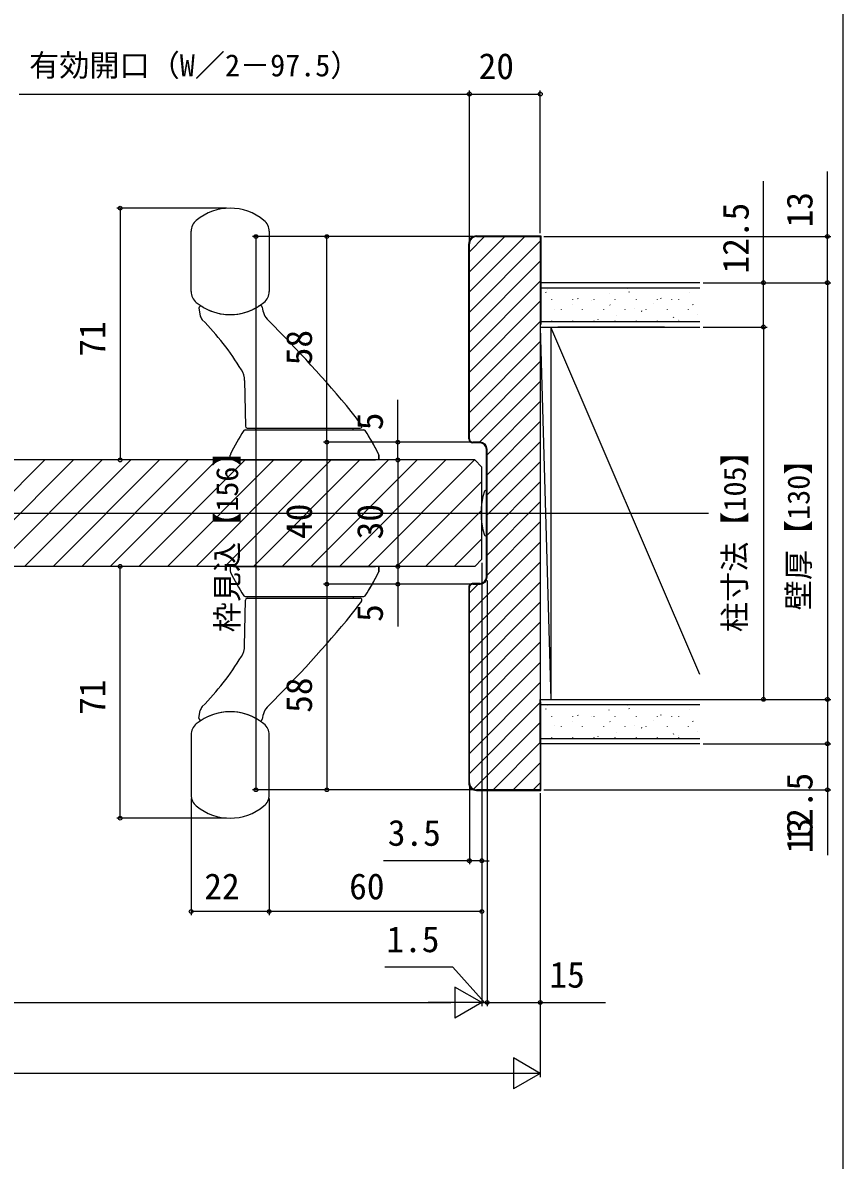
# Model space of a CAD drawing. Units: millimetres, scale not verified. Extents: x -438 to 438, y -652 to 649.
# Drawn here: x 206 to 437.5, y -331.4 to -10.7 of the extents above; entities that cross this region are included whole.
import ezdxf
from ezdxf.enums import TextEntityAlignment as Align

# ---------------------------------------------------------------- set-up
doc = ezdxf.new("R2010")
doc.units = ezdxf.units.MM
doc.header["$LTSCALE"] = 4
for name, color, linetype in [('0-5_YKK_12', 2, 'Continuous'), ('0-6_YKK_13', 4, 'Continuous'), ('0-7_YKK_D', 6, 'Continuous'), ('0-8_YKK_ZWAK', 7, 'Continuous'), ('0-9_YSS_K', 3, 'Continuous'), ('0-A_YSS_KE', 3, 'Continuous')]:
    doc.layers.add(name, color=color, linetype=linetype)
doc.styles.add('ＭＳ ゴシック', font='')
doc.styles.get('ＭＳ ゴシック').set_extended_font_data('MS Gothic')

msp = doc.modelspace()

# ---------------------------------------------------------------- linework, layer by layer
at = {"layer": '0-5_YKK_12'}
for p, q in [((333.522, -133.956), (54.022, -133.956)), ((182.235, -163.956), (212.235, -133.956)), ((190.317, -163.956), (220.317, -133.956)), ((198.4, -163.956), (228.4, -133.956)), ((206.482, -163.956), (236.482, -133.956)), ((214.564, -163.956), (244.564, -133.956)), ((222.646, -163.956), (252.646, -133.956)), ((230.729, -163.956), (260.729, -133.956)), ((238.811, -163.956), (268.811, -133.956)), ((246.893, -163.956), (276.893, -133.956)), ((254.975, -163.956), (284.975, -133.956)), ((263.057, -163.956), (293.057, -133.956)), ((271.14, -163.956), (301.14, -133.956)), ((279.222, -163.956), (309.222, -133.956)), ((287.304, -163.956), (317.304, -133.956)), ((295.386, -163.956), (325.386, -133.956)), ((303.469, -163.956), (333.469, -133.956)), ((333.522, -133.956), (335.522, -135.956)), ((335.522, -161.956), (335.522, -135.956)), ((311.551, -163.956), (335.522, -139.986)), ((-142.478, -148.956), (399.522, -148.956)), ((319.633, -163.956), (335.333, -148.256)), ((327.715, -163.956), (335.522, -156.15)), ((333.522, -163.956), (335.522, -161.956)), ((333.522, -163.956), (54.022, -163.956))]:
    msp.add_line(p, q, dxfattribs=at)
at = {"layer": '0-6_YKK_13'}
for p, q in [((253.522, -86.442), (253.522, -69.471)), ((275.522, -69.471), (275.522, -86.442)), ((255.729, -91.134), (256.118, -93.341)), ((268.605, -111.564), (268.83, -124.465)), ((269.33, -124.956), (269.83, -124.956)), ((269.83, -124.956), (300.62, -124.956)), ((271.822, -125.456), (271.822, -124.956)), ((299.222, -125.456), (299.222, -124.956)), ((269.338, -125.456), (269.401, -125.456)), ((269.401, -125.456), (301.642, -125.456)), ((301.643, -125.456), (301.705, -125.456)), ((265.522, -133.956), (305.522, -133.956)), ((306.517, -133.821), (306.469, -132.456)), ((336.822, -142.556), (336.542, -142.556)), ((336.822, -142.556), (336.822, -155.356)), ((336.542, -155.356), (336.822, -155.356)), ((265.522, -163.956), (305.522, -163.956)), ((306.517, -164.092), (306.469, -165.456)), ((269.33, -172.956), (269.83, -172.956)), ((269.338, -172.456), (269.401, -172.456)), ((269.401, -172.456), (301.642, -172.456)), ((269.83, -172.956), (300.62, -172.956)), ((271.822, -172.456), (271.822, -172.956)), ((299.222, -172.456), (299.222, -172.956)), ((301.643, -172.456), (301.705, -172.456)), ((268.605, -186.349), (268.83, -173.448)), ((255.729, -206.779), (256.118, -204.571)), ((253.522, -211.471), (253.522, -228.442)), ((275.522, -228.442), (275.522, -211.471))]:
    msp.add_line(p, q, dxfattribs=at)
for points in [[(257.041, -90.958), (256.886, -90.867), (256.741, -90.781), (256.615, -90.704), (256.524, -90.647), (256.489, -90.624)], [(272.785, -90.475), (272.72, -90.518), (272.552, -90.626), (272.329, -90.764)], [(300.62, -124.956), (300.742, -124.956), (300.861, -124.956), (300.973, -124.956), (301.073, -124.956), (301.153, -124.956), (301.205, -124.956), (301.224, -124.956)], [(268.809, -125.456), (268.843, -125.456), (268.937, -125.456), (269.072, -125.456), (269.231, -125.456), (269.401, -125.456)], [(301.642, -125.456), (301.764, -125.456), (301.881, -125.456), (301.991, -125.456), (302.088, -125.456), (302.166, -125.456), (302.217, -125.456), (302.235, -125.456)], [(265.522, -133.956), (264.522, -133.956), (264.57, -132.561)], [(306.473, -132.561), (306.522, -133.956), (305.522, -133.956)], [(265.522, -163.956), (264.522, -163.956), (264.57, -165.351)], [(306.473, -165.351), (306.522, -163.956), (305.522, -163.956)], [(268.809, -172.456), (268.843, -172.456), (268.937, -172.456), (269.072, -172.456), (269.231, -172.456), (269.401, -172.456)], [(300.62, -172.956), (300.742, -172.956), (300.861, -172.956), (300.973, -172.956), (301.073, -172.956), (301.153, -172.956), (301.205, -172.956), (301.224, -172.956)], [(301.642, -172.456), (301.764, -172.456), (301.881, -172.456), (301.991, -172.456), (302.088, -172.456), (302.166, -172.456), (302.217, -172.456), (302.235, -172.456)], [(257.041, -206.955), (256.886, -207.045), (256.741, -207.132), (256.615, -207.209), (256.524, -207.266), (256.489, -207.288)], [(272.785, -207.438), (272.72, -207.395), (272.552, -207.287), (272.329, -207.149)]]:
    msp.add_lwpolyline(points, dxfattribs=at)
for points in [[(264.57, -132.561), (264.57, -132.561), (264.57, -132.561), (264.57, -132.561)], [(264.62, -132.361), (264.62, -132.361), (264.62, -132.361), (264.62, -132.361), (264.62, -132.361), (264.62, -132.361), (264.62, -132.361), (264.62, -132.361)], [(306.473, -132.561), (306.473, -132.561), (306.473, -132.561), (306.473, -132.561)], [(264.57, -165.351), (264.57, -165.351), (264.57, -165.351), (264.57, -165.351)], [(264.62, -165.551), (264.62, -165.551), (264.62, -165.551), (264.62, -165.551), (264.62, -165.551), (264.62, -165.551), (264.62, -165.551), (264.62, -165.551)], [(306.473, -165.351), (306.473, -165.351), (306.473, -165.351), (306.473, -165.351)]]:
    msp.add_lwpolyline(points, close=True, dxfattribs=at)
for centre, radius, start, end in [((264.522, -77.956), 15, 50.4788, 129.5212), ((257.522, -69.471), 4, 129.5212, 180), ((271.522, -69.471), 4, 360, 50.4788), ((257.522, -86.442), 4, 180, 230.4788), ((271.522, -86.442), 4, 309.5212, 360), ((264.522, -77.956), 15, 230.4788, 309.5212), ((256.222, -91.047), 0.5, 57.62322, 190), ((264.522, -77.956), 15, 240.08524, 301.3671), ((273.061, -90.892), 0.5, 4.66765, 123.43083), ((279.539, -90.363), 6, 184.66765, 225.17028), ((258.088, -92.994), 2, 190, 224.4781), ((199.58, -150.446), 80, 31.60243, 44.4781), ((28.559, -342.84), 350, 39.47926, 45.17028), ((262.606, -111.669), 6, 1, 31.60243), ((252.397, -158.458), 60, 34.85225, 39.47926), ((269.33, -124.456), 0.5, 181, 270), ((301.224, -124.456), 0.5, 270, 34.85225), ((318.647, -158.458), 60, 146.88973, 154.21782), ((268.809, -125.956), 0.5, 90, 146.88973), ((302.235, -125.956), 0.5, 33.11027, 90), ((252.396, -158.458), 60, 25.78218, 33.11027), ((252.396, -158.458), 60, 25.68141, 31.50112), ((265.07, -132.579), 0.5, 154.21785, 178), ((265.07, -132.579), 0.5, 154.2168, 178.00012), ((305.973, -132.579), 0.5, 1.99988, 25.7832), ((356.302, -148.956), 20.98, 162.8442, 197.1558), ((336.542, -142.856), 0.3, 90, 162.8442), ((336.542, -155.056), 0.3, 197.1558, 270), ((265.07, -165.334), 0.5, 182, 205.78215), ((265.07, -165.334), 0.5, 181.99988, 205.7832), ((318.647, -139.454), 60, 205.78218, 213.11027), ((252.396, -139.454), 60, 326.88973, 334.21782), ((252.396, -139.454), 60, 328.49888, 334.31859), ((305.973, -165.334), 0.5, 334.2168, 358.00012), ((268.809, -171.956), 0.5, 213.11027, 270), ((269.33, -173.456), 0.5, 90, 179), ((301.224, -173.456), 0.5, 325.14775, 90), ((302.235, -171.956), 0.5, 270, 326.88973), ((252.397, -139.454), 60, 320.52074, 325.14775), ((28.559, 44.927), 350, 314.82972, 320.52074), ((262.606, -186.244), 6, 328.39757, 359), ((199.58, -147.466), 80, 315.5219, 328.39757), ((264.522, -219.956), 15, 50.4788, 129.5212), ((258.088, -204.919), 2, 135.5219, 170), ((264.522, -219.956), 15, 58.6329, 119.91476), ((279.539, -207.55), 6, 134.82972, 175.33235), ((257.522, -211.471), 4, 129.5212, 180), ((256.222, -206.866), 0.5, 170, 302.37678), ((273.061, -207.021), 0.5, 236.56917, 355.33235), ((271.522, -211.471), 4, 0, 50.4788), ((257.522, -228.442), 4, 180, 230.4788), ((271.522, -228.442), 4, 309.5212, 0), ((264.522, -219.956), 15, 230.4788, 309.5212)]:
    msp.add_arc(centre, radius, start, end, dxfattribs=at)
at = {"layer": '0-7_YKK_D'}
for p, q in [((205.022, -30.756), (332.022, -30.756)), ((332.022, -71.956), (332.022, -29.756)), ((332.022, -71.956), (332.022, -29.756)), ((332.022, -30.756), (352.022, -30.756)), ((352.022, -69.956), (352.022, -29.756)), ((263.522, -62.956), (232.522, -62.956)), ((233.522, -62.956), (233.522, -133.956)), ((333.022, -70.956), (270.822, -70.956)), ((271.822, -70.956), (271.822, -226.956)), ((333.022, -70.956), (290.822, -70.956)), ((291.822, -128.956), (291.822, -70.956)), ((353.022, -70.956), (434.022, -70.956)), ((398.022, -83.956), (434.022, -83.956)), ((398.022, -83.956), (416.022, -83.956)), ((398.022, -83.956), (434.022, -83.956)), ((433.022, -83.956), (433.022, -213.956)), ((398.022, -96.456), (416.022, -96.456)), ((398.022, -96.456), (416.022, -96.456)), ((415.022, -96.456), (415.022, -201.456)), ((332.022, -128.956), (290.822, -128.956)), ((332.022, -128.956), (290.822, -128.956)), ((291.822, -128.956), (291.822, -168.956)), ((332.022, -128.956), (310.822, -128.956)), ((235.666, -133.956), (232.522, -133.956)), ((332.522, -133.956), (310.822, -133.956)), ((332.522, -133.956), (310.822, -133.956)), ((311.822, -133.956), (311.822, -163.956)), ((335.522, -162.956), (335.522, -287.956)), ((335.522, -162.956), (335.522, -247.956)), ((335.522, -162.956), (335.522, -262.302)), ((335.522, -162.956), (335.522, -287.956)), ((235.666, -163.956), (232.522, -163.956)), ((233.522, -234.956), (233.522, -163.956)), ((332.522, -163.956), (310.822, -163.956)), ((332.522, -163.956), (310.822, -163.956)), ((332.203, -168.956), (290.822, -168.956)), ((332.203, -168.956), (290.822, -168.956)), ((291.822, -168.956), (291.822, -226.956)), ((332.203, -168.956), (310.822, -168.956)), ((337.022, -167.956), (337.022, -287.956)), ((337.022, -167.956), (337.022, -287.956)), ((395.522, -201.456), (416.022, -201.456)), ((398.022, -201.456), (434.022, -201.456)), ((398.022, -213.956), (434.022, -213.956)), ((398.022, -213.956), (434.022, -213.956)), ((398.022, -213.956), (434.022, -213.956)), ((333.022, -226.956), (270.822, -226.956)), ((333.022, -226.956), (290.822, -226.956)), ((332.022, -225.783), (332.022, -247.956)), ((353.022, -226.956), (434.022, -226.956)), ((253.522, -229.442), (253.522, -262.302)), ((275.522, -229.442), (275.522, -262.302)), ((275.522, -229.442), (275.522, -262.302)), ((352.022, -227.956), (352.022, -287.956)), ((352.022, -227.956), (352.022, -307.956)), ((263.522, -234.956), (232.522, -234.956)), ((332.022, -246.956), (307.749, -246.956)), ((335.522, -246.956), (332.022, -246.956)), ((335.522, -246.956), (337.647, -246.956)), ((275.522, -261.302), (253.522, -261.302)), ((335.522, -261.302), (275.522, -261.302)), ((335.522, -286.956), (327.944, -282.581)), ((327.944, -282.581), (327.944, -291.331)), ((60.772, -286.956), (326.772, -286.956)), ((335.522, -286.956), (320.366, -286.956)), ((335.522, -286.956), (327.944, -291.331)), ((335.522, -286.956), (333.397, -286.956)), ((335.522, -286.956), (337.022, -286.956)), ((335.522, -286.956), (337.022, -286.956)), ((337.022, -286.956), (339.147, -286.956)), ((352.022, -306.956), (344.444, -302.581)), ((344.444, -302.581), (344.444, -311.331)), ((343.272, -306.956), (-86.228, -306.956)), ((352.022, -306.956), (336.866, -306.956)), ((352.022, -306.956), (344.444, -311.331))]:
    msp.add_line(p, q, dxfattribs=at)
for points in [[(433.022, -83.956), (433.022, -70.956), (433.022, -52.559)], [(415.022, -96.456), (415.022, -83.956), (415.022, -55.331)], [(311.822, -133.956), (311.822, -128.956), (311.822, -117.036)], [(311.822, -163.956), (311.822, -168.956), (311.822, -180.877)], [(433.022, -201.456), (433.022, -213.956), (433.022, -242.581)], [(433.022, -213.956), (433.022, -226.956), (433.022, -245.354)], [(336.272, -286.956), (327.386, -276.956), (308.158, -276.956)], [(337.022, -286.956), (352.022, -286.956), (370.419, -286.956)]]:
    msp.add_lwpolyline(points, dxfattribs=at)
for centre in [(332.022, -30.756), (332.022, -30.756), (352.022, -30.756), (233.522, -62.956), (271.822, -70.956), (291.822, -70.956), (433.022, -70.956), (415.022, -83.956), (433.022, -83.956), (433.022, -83.956), (415.022, -96.456), (415.022, -96.456), (291.822, -128.956), (291.822, -128.956), (311.822, -128.956), (233.522, -133.956), (311.822, -133.956), (311.822, -133.956), (233.522, -163.956), (311.822, -163.956), (311.822, -163.956), (291.822, -168.956), (291.822, -168.956), (311.822, -168.956), (415.022, -201.456), (433.022, -201.456), (433.022, -213.956), (433.022, -213.956), (433.022, -213.956), (271.822, -226.956), (291.822, -226.956), (433.022, -226.956), (233.522, -234.956), (332.022, -246.956), (335.522, -246.956), (253.522, -261.302), (275.522, -261.302), (275.522, -261.302), (335.522, -261.302), (337.022, -286.956), (337.022, -286.956), (352.022, -286.956)]:
    msp.add_circle(centre, 0.531, dxfattribs=at)
at = {"layer": '0-8_YKK_ZWAK'}
msp.add_lwpolyline([(-437.5, -652.2), (437.5, -652.2), (437.5, 622.8)], dxfattribs=at)
at = {"layer": '0-9_YSS_K'}
for p, q in [((332.022, -75.264), (336.329, -70.956)), ((332.022, -80.921), (341.986, -70.956)), ((332.022, -86.578), (347.643, -70.956)), ((332.022, -92.235), (352.022, -72.235)), ((332.022, -97.891), (352.022, -77.891)), ((332.022, -103.548), (352.022, -83.548)), ((352.022, -85.456), (397.022, -85.456)), ((353.986, -85.822), (353.979, -85.803)), ((357.989, -85.545), (357.989, -85.456)), ((363.969, -85.545), (363.969, -85.456)), ((369.949, -85.545), (369.949, -85.456)), ((375.929, -85.545), (375.929, -85.456)), ((376.659, -85.668), (376.653, -85.65)), ((377.169, -86.732), (377.059, -86.565)), ((381.909, -85.545), (381.909, -85.456)), ((387.889, -85.545), (387.889, -85.456)), ((393.869, -85.545), (393.869, -85.456)), ((332.022, -109.205), (352.022, -89.205)), ((353.71, -86.804), (353.599, -86.637)), ((355.239, -88.775), (355.239, -88.675)), ((361.219, -88.775), (361.219, -88.675)), ((362.716, -88.573), (362.606, -88.406)), ((366.444, -88.912), (366.437, -88.894)), ((367.199, -88.775), (367.199, -88.675)), ((371.435, -86.961), (371.428, -86.942)), ((373.179, -88.775), (373.179, -88.675)), ((379.159, -88.775), (379.159, -88.675)), ((385.139, -88.775), (385.139, -88.675)), ((386.175, -88.501), (386.065, -88.334)), ((389.118, -88.759), (389.111, -88.74)), ((391.119, -88.775), (391.119, -88.675)), ((394.108, -86.807), (394.102, -86.788)), ((355.962, -91.402), (355.955, -91.383)), ((357.989, -91.625), (357.989, -91.525)), ((361.186, -90.11), (361.18, -90.091)), ((363.969, -91.625), (363.969, -91.525)), ((369.949, -91.625), (369.949, -91.525)), ((371.723, -90.342), (371.612, -90.175)), ((375.929, -91.625), (375.929, -91.525)), ((378.635, -91.249), (378.629, -91.23)), ((380.729, -92.111), (380.619, -91.944)), ((381.909, -91.625), (381.909, -91.525)), ((383.86, -89.957), (383.853, -89.938)), ((387.889, -91.625), (387.889, -91.525)), ((393.869, -91.625), (393.869, -91.525)), ((395.182, -90.27), (395.071, -90.103)), ((332.022, -114.862), (352.022, -94.862)), ((397.022, -94.956), (352.022, -94.956)), ((355.239, -94.855), (355.239, -94.755)), ((361.219, -94.855), (361.219, -94.755)), ((367.199, -94.855), (367.199, -94.755)), ((368.387, -94.399), (368.38, -94.38)), ((373.179, -94.855), (373.179, -94.755)), ((373.645, -93.201), (373.638, -93.182)), ((379.159, -94.855), (379.159, -94.755)), ((385.139, -94.855), (385.139, -94.755)), ((389.735, -93.88), (389.625, -93.713)), ((391.06, -94.245), (391.054, -94.226)), ((391.119, -94.855), (391.119, -94.755)), ((396.318, -93.047), (396.311, -93.029)), ((352.022, -96.456), (397.022, -96.456)), ((352.022, -96.456), (355.022, -201.456)), ((355.022, -96.456), (355.022, -201.456)), ((397.022, -194.456), (355.022, -96.456)), ((387.022, -96.456), (357.022, -96.456)), ((332.022, -120.519), (352.022, -100.519)), ((332.022, -126.176), (352.022, -106.176)), ((334.898, -128.956), (352.022, -111.832)), ((337.022, -132.489), (352.022, -117.489)), ((337.022, -138.146), (352.022, -123.146)), ((337.022, -143.803), (352.022, -128.803)), ((337.022, -149.46), (352.022, -134.46)), ((337.022, -155.117), (352.022, -140.117)), ((337.022, -160.774), (352.022, -145.774)), ((337.022, -166.43), (352.022, -151.43)), ((332.022, -177.087), (352.022, -157.087)), ((332.022, -182.744), (352.022, -162.744)), ((332.022, -188.401), (352.022, -168.401)), ((332.022, -171.43), (334.496, -168.956)), ((332.022, -194.058), (352.022, -174.058)), ((332.022, -199.715), (352.022, -179.715)), ((332.022, -205.372), (352.022, -185.372)), ((332.022, -211.028), (352.022, -191.028)), ((332.022, -216.685), (352.022, -196.685)), ((352.022, -201.456), (397.022, -201.456)), ((357.022, -201.456), (387.022, -201.456)), ((332.022, -222.342), (352.022, -202.342)), ((397.022, -202.956), (352.022, -202.956)), ((353.71, -204.304), (353.599, -204.137)), ((353.986, -203.322), (353.979, -203.303)), ((357.989, -203.045), (357.989, -202.956)), ((363.969, -203.045), (363.969, -202.956)), ((369.949, -203.045), (369.949, -202.956)), ((371.435, -204.461), (371.428, -204.442)), ((375.929, -203.045), (375.929, -202.956)), ((376.659, -203.168), (376.653, -203.15)), ((377.169, -204.232), (377.059, -204.065)), ((381.909, -203.045), (381.909, -202.956)), ((387.889, -203.045), (387.889, -202.956)), ((393.869, -203.045), (393.869, -202.956)), ((394.108, -204.307), (394.102, -204.288)), ((333.228, -226.792), (352.022, -207.999)), ((355.239, -206.275), (355.239, -206.175)), ((361.186, -207.61), (361.18, -207.591)), ((361.219, -206.275), (361.219, -206.175)), ((362.716, -206.073), (362.606, -205.906)), ((366.444, -206.412), (366.437, -206.394)), ((367.199, -206.275), (367.199, -206.175)), ((371.723, -207.842), (371.612, -207.675)), ((373.179, -206.275), (373.179, -206.175)), ((379.159, -206.275), (379.159, -206.175)), ((383.86, -207.457), (383.853, -207.438)), ((385.139, -206.275), (385.139, -206.175)), ((386.175, -206.001), (386.065, -205.834)), ((389.118, -206.259), (389.111, -206.24)), ((391.119, -206.275), (391.119, -206.175)), ((395.182, -207.77), (395.071, -207.603)), ((355.962, -208.902), (355.955, -208.883)), ((357.989, -209.125), (357.989, -209.025)), ((363.969, -209.125), (363.969, -209.025)), ((369.949, -209.125), (369.949, -209.025)), ((373.645, -210.701), (373.638, -210.682)), ((375.929, -209.125), (375.929, -209.025)), ((378.635, -208.749), (378.629, -208.73)), ((380.729, -209.611), (380.619, -209.444)), ((381.909, -209.125), (381.909, -209.025)), ((387.889, -209.125), (387.889, -209.025)), ((389.735, -211.38), (389.625, -211.213)), ((393.869, -209.125), (393.869, -209.025)), ((396.318, -210.547), (396.311, -210.529)), ((338.721, -226.956), (352.022, -213.656)), ((352.022, -212.456), (397.022, -212.456)), ((355.239, -212.355), (355.239, -212.255)), ((361.219, -212.355), (361.219, -212.255)), ((367.199, -212.355), (367.199, -212.255)), ((368.387, -211.899), (368.38, -211.88)), ((373.179, -212.355), (373.179, -212.255)), ((379.159, -212.355), (379.159, -212.255)), ((385.139, -212.355), (385.139, -212.255)), ((391.06, -211.745), (391.054, -211.726)), ((391.119, -212.355), (391.119, -212.255)), ((344.378, -226.956), (352.022, -219.313)), ((350.035, -226.956), (352.022, -224.97))]:
    msp.add_line(p, q, dxfattribs=at)
for points in [[(397.022, -83.956), (352.022, -83.956), (352.022, -96.456)], [(397.022, -213.956), (352.022, -213.956), (352.022, -201.456)]]:
    msp.add_lwpolyline(points, dxfattribs=at)
at = {"layer": '0-A_YSS_KE'}
for p, q in [((331.822, -127.956), (331.822, -72.956)), ((332.022, -127.956), (332.022, -72.956)), ((335.022, -128.956), (333.022, -128.956)), ((335.022, -129.156), (333.022, -129.156)), ((336.822, -166.956), (336.822, -130.956)), ((337.022, -166.956), (337.022, -130.956)), ((331.822, -169.956), (331.822, -224.956)), ((332.022, -224.956), (332.022, -169.956)), ((335.022, -168.756), (333.022, -168.756)), ((333.022, -168.956), (335.022, -168.956)), ((334.022, -227.156), (352.222, -227.156))]:
    msp.add_line(p, q, dxfattribs=at)
for points in [[(334.022, -70.756), (352.222, -70.756), (352.222, -95.756), (352.022, -95.756)], [(334.022, -70.956), (352.022, -70.956), (352.022, -95.956)], [(352.022, -95.956), (352.022, -201.956), (352.022, -226.956), (334.022, -226.956)], [(352.222, -227.156), (352.222, -202.156), (352.022, -202.156)]]:
    msp.add_lwpolyline(points, dxfattribs=at)
for centre, radius, start, end in [((334.022, -72.956), 2.2, 89.99998, 180.00002), ((334.022, -72.956), 2, 90.00001, 179.99999), ((333.022, -127.956), 1.2, 180.00002, 270), ((333.022, -127.956), 1, 180.00001, 269.99999), ((335.022, -130.956), 2, 0.00001, 89.99999), ((335.022, -130.956), 1.8, 0, 89.99998), ((333.022, -169.956), 1.2, 89.99998, 180.00002), ((333.022, -169.956), 1, 90.00001, 179.99999), ((335.022, -166.956), 1.8, 270, 0), ((335.022, -166.956), 2, 270.00001, 359.99999), ((334.022, -224.956), 2.2, 180.00002, 270), ((334.022, -224.956), 2, 180.00001, 269.99999)]:
    msp.add_arc(centre, radius, start, end, dxfattribs=at)

# ---------------------------------------------------------------- texts
at = {"layer": '0-7_YKK_D', "style": 'ＭＳ ゴシック'}
for s, height, p in [('有効開口（W／2－97.5）', 6.232, (207.838, -27.646)), ('20', 7.331, (334.635, -28.756)), ('3.5', 7.331, (309.01, -244.956)), ('22', 7.331, (257.249, -260.052)), ('60', 7.331, (298.107, -260.052)), ('1.5', 7.331, (308.624, -274.956)), ('15', 7.331, (354.612, -284.956))]:
    msp.add_text(s, height=height, dxfattribs=at).set_placement(p, align=Align.BOTTOM_LEFT)
for s, height, p in [('13', 7.331, (431.022, -68.365)), ('12.5', 7.331, (413.022, -81.365)), ('71', 7.331, (231.522, -104.848)), ('58', 7.331, (289.822, -107.257)), ('5', 7.331, (309.822, -125.57)), ('枠見込【156】', 6.232, (268.662, -182.546)), ('柱寸法【105】', 6.232, (411.862, -182.497)), ('壁厚【130】', 6.232, (429.862, -176.34)), ('40', 7.331, (289.822, -156.229)), ('30', 7.331, (309.822, -156.343)), ('5', 7.331, (309.822, -179.615)), ('71', 7.331, (231.522, -205.848)), ('58', 7.331, (289.822, -205.257)), ('12.5', 7.331, (431.022, -242.115)), ('13', 7.331, (431.022, -244.888))]:
    msp.add_text(s, height=height, rotation=90, dxfattribs=at).set_placement(p, align=Align.BOTTOM_LEFT)

doc.saveas('drawing.dxf')
